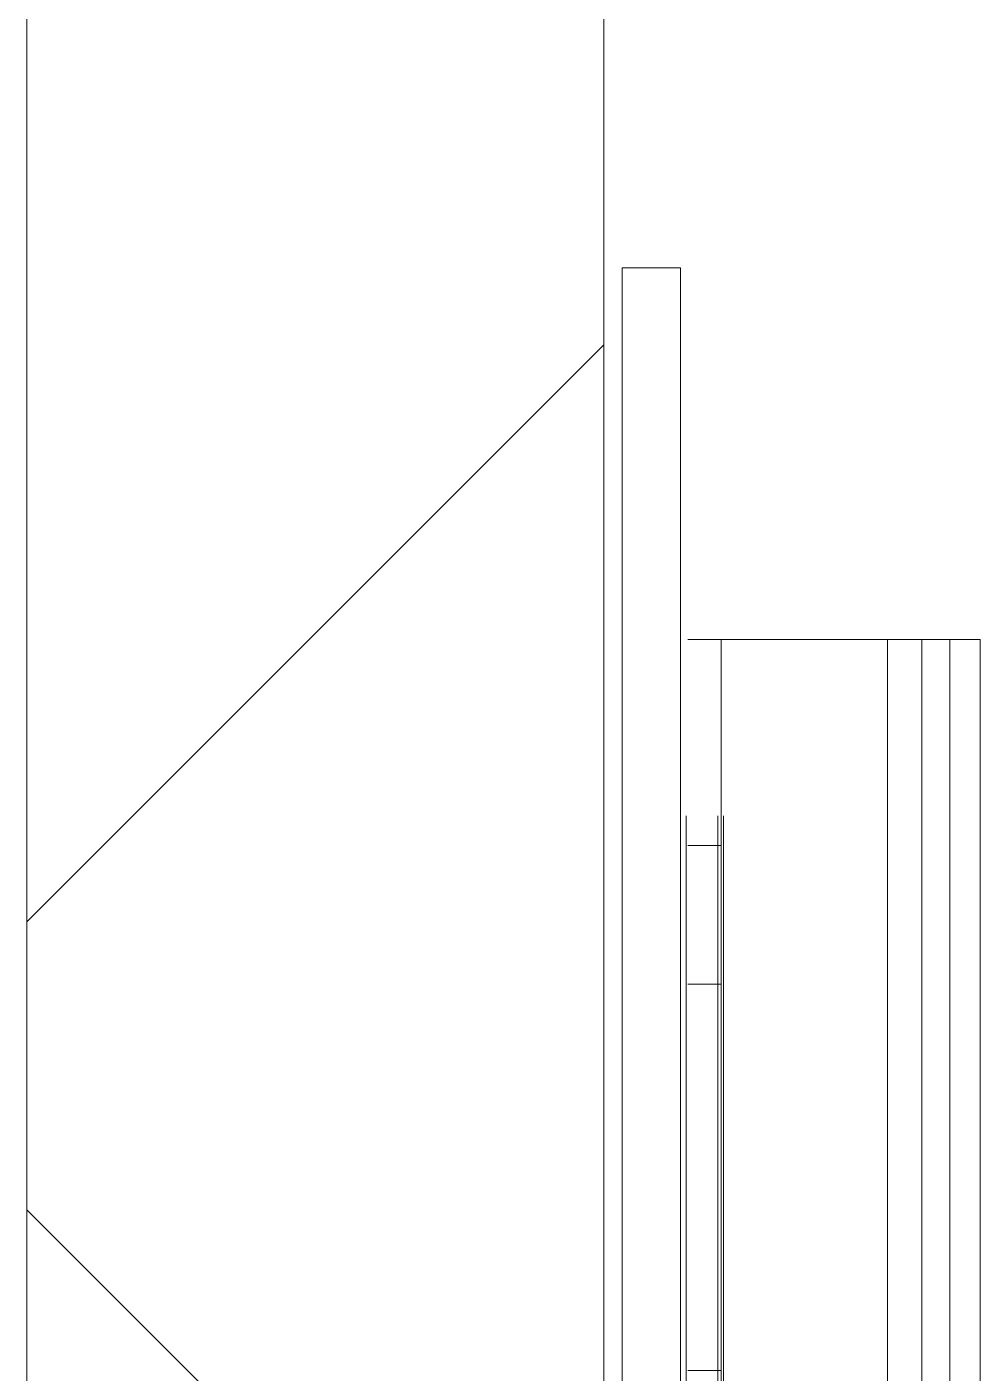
# Model space of a CAD drawing. Extents: x -965262 to 1142518, y -357520 to 71675.
# Drawn here: x 499204.1 to 499270.2, y -216571.5 to -216478.2 of the extents above; entities that cross this region are included whole.
import ezdxf

# ---------------------------------------------------------------- set-up
doc = ezdxf.new("R2010")
doc.units = 0
doc.header["$LTSCALE"] = 10
doc.layers.get('0').update_dxf_attribs({"linetype": 'CONTINUOUS', "lineweight": 30})

# ---------------------------------------------------------------- blocks, each defined once
blk = doc.blocks.new('Крепеж_ворот')
at = {"lineweight": 15, "extrusion": (-1.7375e-14, 1, 0)}
for p, q in [((746112.699, 74883.578), (746224.717, 74883.578)), ((746156.589, 74863.197), (746212.493, 74863.197)), ((746250.489, 74862.813), (746122.631, 74862.813)), ((746250.489, 74858.765), (746122.631, 74858.765))]:
    blk.add_line(p, q, dxfattribs=at)
at = {"lineweight": 15, "extrusion": (-2.77556e-16, -1, 0)}
for p, q in [((746224.717, 74883.578), (746224.717, 74863.307)), ((746224.717, 74865.637), (746113.754, 74865.637)), ((746174.044, 74865.637), (746174.044, 74863.307)), ((746200.823, 74865.637), (746200.823, 74863.307)), ((746210.44, 74865.637), (746210.44, 74863.307))]:
    blk.add_line(p, q, dxfattribs=at)
at = {"lineweight": 15}
for p, q in [((746110.278, 74881.481), (746224.717, 74881.481)), ((746113.754, 74877.17), (746224.717, 74877.17)), ((746110.278, 74865.402), (746212.493, 74865.402)), ((746250.489, 74858.765), (746250.489, 74862.813))]:
    blk.add_line(p, q, dxfattribs=at)
at = {"lineweight": 15, "ltscale": 0.5, "extrusion": (-1.7375e-14, 1, 0)}
for p, q in [((746112.699, 74879.53), (746224.717, 74879.53)), ((746212.493, 74865.799), (746156.589, 74865.799))]:
    blk.add_line(p, q, dxfattribs=at)

msp = doc.modelspace()

# ---------------------------------------------------------------- hatches: boundary and pattern name
at = {"lineweight": 15}
h = msp.add_hatch(dxfattribs=at)
h.set_pattern_fill('ANSI37', scale=40)
h.set_pattern_definition([(45, (-328875.35, -311830.84), (-89.802561, 89.802561), []), (135, (-328875.35, -311830.84), (-89.802561, -89.802561), [])])
h.paths.add_polyline_path([(499244.127, -216621.5), (499204.127, -216621.5), (499204.127, -213588.765), (499244.127, -213588.765)])

# ---------------------------------------------------------------- linework, layer by layer
at = {"color": 7, "lineweight": 15}
for p, q in [((499204.127, -216621.5, 11253.115), (499204.127, -213588.765, 11253.115)), ((499244.127, -216621.5, 11253.115), (499244.127, -213588.765, 11253.115))]:
    msp.add_line(p, q, dxfattribs=at)

# ---------------------------------------------------------------- block references
at = {"color": 7, "xscale": -1, "rotation": 270}
msp.add_blockref('Крепеж_ворот', (424386.636, -962745.405, 11253.115), dxfattribs=at)

doc.saveas('drawing.dxf')
